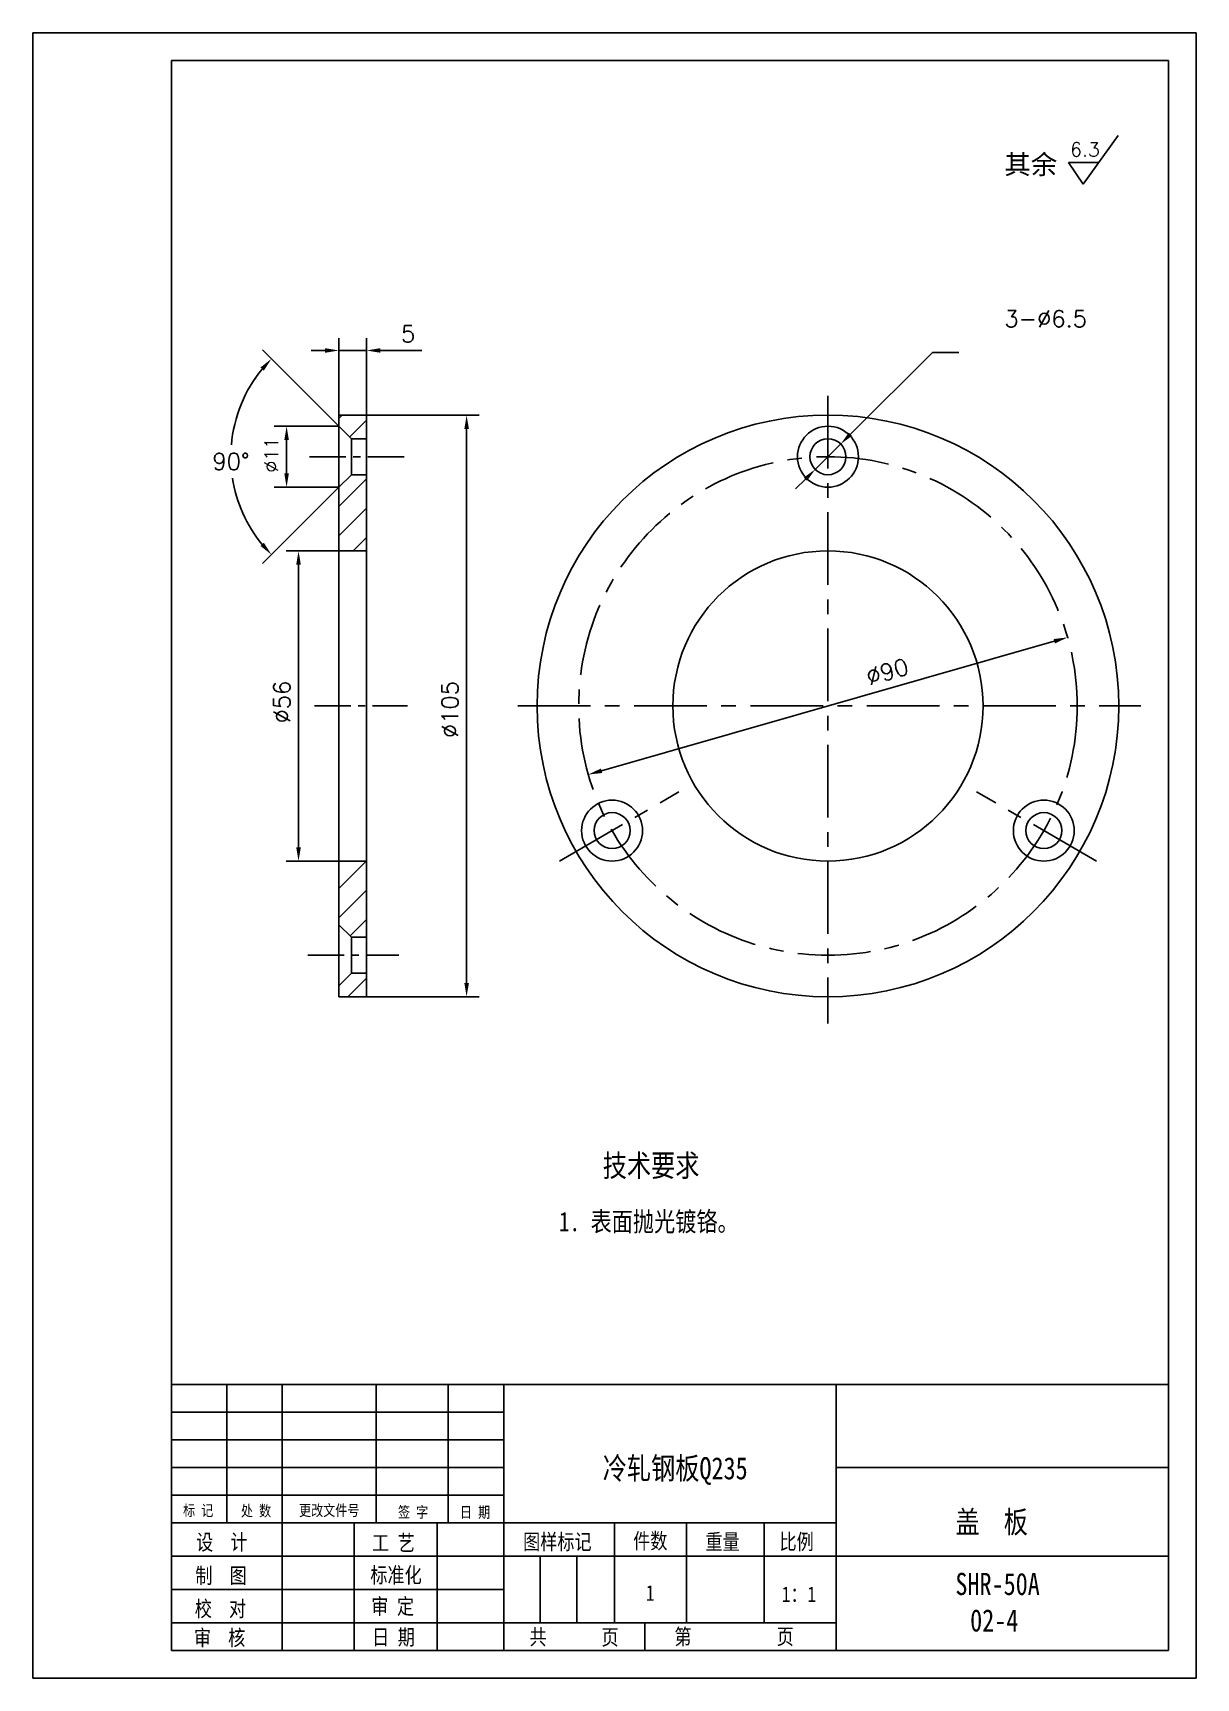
# Model space of a CAD drawing. Extents: x 346 to 556, y 136 to 433.
import ezdxf

# ---------------------------------------------------------------- set-up
doc = ezdxf.new("R2010")
doc.units = 0
doc.header["$LTSCALE"] = 10.5
doc.header["$MEASUREMENT"] = 0
doc.linetypes.add('CENTER', pattern=[2, 1.25, -0.25, 0.25, -0.25])
doc.layers.get('0').update_dxf_attribs({"color": 2, "linetype": 'CONTINUOUS'})
doc.layers.get('DEFPOINTS').update_dxf_attribs({"linetype": 'CONTINUOUS'})
doc.layers.add('PART', color=3, linetype='CONTINUOUS')
doc.layers.add('SMPEN_THICK', color=7, linetype='CONTINUOUS')
doc.styles.add('HZDX', font='', dxfattribs={"width": 0.8, "height": 7.5})
doc.styles.get("Standard").update_dxf_attribs({"font": 'txt.shx', "height": 2.5, "bigfont": 'hzfs.shx'})
doc.styles.get('HZDX').set_extended_font_data('SimSun')
doc.dimstyles.get("Standard").update_dxf_attribs({"dimtxt": 0.18, "dimasz": 0.18, "dimexe": 0.18, "dimexo": 0.0625, "dimgap": 0.09, "dimtad": 0, "dimtih": 1, "dimtoh": 1, "dimdec": 4, "dimzin": 0, "dimdsep": 46, "dimtxsty": 'Standard', "dimcen": 0.09, "dimadec": 0, "dimazin": 0, "dimtfac": 1, "dimtdec": 4, "dimtofl": 0, "dimtmove": 0, "dimatfit": 3, "dimfxl": 1, "dimtolj": 1, "dimtzin": 0, "dimarcsym": 0})

# ---------------------------------------------------------------- blocks, each defined once
blk = doc.blocks.new('*D5')
at = {"color": 2, "linetype": 'ByBlock', "transparency": 16777216}
for p, q in [((401.54, 339.14), (392.01, 339.14)), ((394.26, 336.64), (394.26, 285.64)), ((401.54, 283.14), (392.01, 283.14))]:
    blk.add_line(p, q, dxfattribs=at)
for points in [[(393.84, 336.64), (394.68, 336.64), (394.26, 339.14)], [(393.84, 285.64), (394.68, 285.64), (394.26, 283.14)]]:
    blk.add_solid(points, dxfattribs=at)
at = {"layer": 'DEFPOINTS', "color": 0, "linetype": 'ByBlock', "transparency": 16777216}
for p in [(401.54, 339.14), (394.26, 283.14), (401.54, 283.14)]:
    blk.add_point(p, dxfattribs=at)
at = {"color": 2, "linetype": 'ByBlock', "transparency": 16777216, "insert": (391.26, 311.85), "char_height": 3, "attachment_point": 5, "rotation": 90}
blk.add_mtext('\\A1;∅56', dxfattribs=at)
blk = doc.blocks.new('*D6')
at = {"color": 2, "linetype": 'ByBlock', "transparency": 16777216}
for p, q in [((406.54, 363.64), (426.85, 363.64)), ((424.6, 361.14), (424.6, 261.14)), ((406.54, 258.64), (426.85, 258.64))]:
    blk.add_line(p, q, dxfattribs=at)
for points in [[(424.19, 361.14), (425.02, 361.14), (424.6, 363.64)], [(424.19, 261.14), (425.02, 261.14), (424.6, 258.64)]]:
    blk.add_solid(points, dxfattribs=at)
at = {"layer": 'DEFPOINTS', "color": 0, "linetype": 'ByBlock', "transparency": 16777216}
for p in [(406.54, 363.64), (406.54, 258.64), (424.6, 258.64)]:
    blk.add_point(p, dxfattribs=at)
at = {"color": 2, "linetype": 'ByBlock', "transparency": 16777216, "insert": (421.6, 310.49), "char_height": 3, "attachment_point": 5, "rotation": 90}
blk.add_mtext('\\A1;∅105', dxfattribs=at)
blk = doc.blocks.new('*D7')
at = {"color": 2, "linetype": 'ByBlock', "transparency": 16777216}
for p, q in [((401.54, 363.64), (401.54, 377.57)), ((406.54, 363.64), (406.54, 377.57)), ((399.04, 375.32), (396.54, 375.32)), ((401.54, 375.32), (406.54, 375.32)), ((409.04, 375.32), (416.54, 375.32))]:
    blk.add_line(p, q, dxfattribs=at)
for points in [[(399.04, 375.74), (399.04, 374.91), (401.54, 375.32)], [(409.04, 375.74), (409.04, 374.91), (406.54, 375.32)]]:
    blk.add_solid(points, dxfattribs=at)
at = {"layer": 'DEFPOINTS', "color": 0, "linetype": 'ByBlock', "transparency": 16777216}
for p in [(406.54, 375.32), (401.54, 363.64), (406.54, 363.64)]:
    blk.add_point(p, dxfattribs=at)
at = {"color": 2, "linetype": 'ByBlock', "transparency": 16777216, "insert": (414.04, 378.32), "char_height": 3, "attachment_point": 5}
blk.add_mtext('\\A1;5', dxfattribs=at)
blk = doc.blocks.new('*D8')
at = {"color": 2, "linetype": 'ByBlock', "transparency": 16777216}
for p, q in [((401.54, 361.64), (389.85, 361.64)), ((392.1, 359.14), (392.1, 353.14)), ((401.54, 350.64), (389.85, 350.64))]:
    blk.add_line(p, q, dxfattribs=at)
for points in [[(391.69, 359.14), (392.52, 359.14), (392.1, 361.64)], [(391.69, 353.14), (392.52, 353.14), (392.1, 350.64)]]:
    blk.add_solid(points, dxfattribs=at)
at = {"layer": 'DEFPOINTS', "color": 0, "linetype": 'ByBlock', "transparency": 16777216}
for p in [(401.54, 361.64), (392.1, 350.64), (401.54, 350.64)]:
    blk.add_point(p, dxfattribs=at)
at = {"color": 2, "linetype": 'ByBlock', "transparency": 16777216, "insert": (389.35, 356.48), "char_height": 2.5, "attachment_point": 5, "rotation": 90}
blk.add_mtext('\\A1;∅11', dxfattribs=at)
blk = doc.blocks.new('*D9')
at = {"color": 2, "linetype": 'ByBlock', "transparency": 16777216}
for p, q in [((401.54, 361.64), (387.78, 375.41)), ((401.54, 350.64), (387.78, 336.88))]:
    blk.add_line(p, q, dxfattribs=at)
for start, end in [(140.7329, 175.0888), (188.8837, 219.2671)]:
    blk.add_arc((407.04, 356.14), 25, start, end, dxfattribs=at)
for points in [[(387.38, 372.24), (388, 371.69), (389.37, 373.82)], [(388, 340.6), (387.38, 340.04), (389.37, 338.47)]]:
    blk.add_solid(points, dxfattribs=at)
at = {"layer": 'DEFPOINTS', "color": 0, "linetype": 'ByBlock', "transparency": 16777216}
for p in [(382.9, 362.61), (401.54, 361.64), (403.79, 359.39), (401.54, 350.64), (403.79, 352.89)]:
    blk.add_point(p, dxfattribs=at)
at = {"color": 2, "linetype": 'ByBlock', "transparency": 16777216, "insert": (382.06, 355.28), "char_height": 3, "attachment_point": 5}
blk.add_mtext('\\A1;90°', dxfattribs=at)
blk = doc.blocks.new('*D10')
at = {"color": 2, "linetype": 'ByBlock', "transparency": 16777216}
blk.add_line((448.98, 299.45), (530.7, 322.83), dxfattribs=at)
for points in [[(530.58, 323.23), (530.81, 322.43), (533.1, 323.52)], [(448.86, 299.85), (449.09, 299.05), (446.57, 298.77)]]:
    blk.add_solid(points, dxfattribs=at)
at = {"layer": 'DEFPOINTS', "color": 0, "linetype": 'ByBlock', "transparency": 16777216}
for p in [(533.1, 323.52), (446.57, 298.77)]:
    blk.add_point(p, dxfattribs=at)
at = {"color": 2, "linetype": 'ByBlock', "transparency": 16777216, "insert": (500.56, 317.33), "char_height": 3, "attachment_point": 5, "rotation": 15.9657}
blk.add_mtext('\\A1;∅90', dxfattribs=at)

msp = doc.modelspace()

# ---------------------------------------------------------------- hatches: boundary and pattern name
at = {"layer": 'SMPEN_THICK'}
h = msp.add_hatch(dxfattribs=at)
h.set_pattern_fill('ANSI31', color=256, scale=30, style=0)
h.set_pattern_definition([(45, (-3.9535, 0), (-2.65165, 2.65165), [])])
h.paths.add_polyline_path([(406.54282, 363.64425), (401.54282, 363.64425), (401.54282, 361.64425), (403.81798, 359.39425), (406.54282, 359.39425)])
h.paths.add_polyline_path([(401.54282, 339.14425), (406.54282, 339.14425), (406.54282, 352.89425), (403.81798, 352.89425), (401.54282, 350.64425)])
h.paths.add_polyline_path([(401.54282, 271.64425), (403.81798, 269.39425), (406.54282, 269.39425), (406.54282, 283.14425), (401.54282, 283.14425)])
h.paths.add_polyline_path([(406.54282, 258.64425), (406.54282, 262.89425), (403.81798, 262.89425), (401.54282, 260.64425), (401.54282, 258.64425)])

# ---------------------------------------------------------------- linework, layer by layer
for p, q in [((542.25116, 414.15226), (535.89874, 405.33793)), ((533.29006, 409.25226), (535.89874, 405.33793)), ((538.72775, 409.25226), (533.29006, 409.25226))]:
    msp.add_line(p, q)
at = {"color": 2, "linetype": 'ByBlock'}
for p, q in [((493.90716, 360.20533), (508.6912, 374.95468)), ((487.53573, 353.84885), (492.13732, 358.43964)), ((485.76589, 352.08316), (483.99605, 350.31747))]:
    msp.add_line(p, q, dxfattribs=at)
for points in [[(493.61288, 360.50031), (494.20144, 359.91036), (492.13732, 358.43964)], [(485.47161, 352.37814), (486.06017, 351.78819), (487.53573, 353.84885)]]:
    msp.add_solid(points, dxfattribs=at)
at = {"layer": 'DEFPOINTS', "color": 0, "linetype": 'ByBlock'}
for p in [(492.13732, 358.43964), (487.53573, 353.84885)]:
    msp.add_point(p, dxfattribs=at)
at = {"layer": 'PART', "color": 6, "linetype": 'Continuous'}
for p, q in [((346.30103, 432.65178), (556.30103, 432.65178)), ((556.30103, 432.65178), (556.30103, 135.65178)), ((556.30103, 135.65178), (346.30103, 135.65178))]:
    msp.add_line(p, q, dxfattribs=at)
at = {"layer": 'PART', "color": 5, "linetype": 'Continuous'}
for p, q in [((371.30103, 427.65178), (551.30103, 427.65178)), ((551.30103, 427.65178), (551.30103, 140.65178)), ((371.30103, 188.65178), (371.30103, 140.65178)), ((551.30103, 140.65178), (371.30103, 140.65178))]:
    msp.add_line(p, q, dxfattribs=at)
at = {"layer": 'PART', "linetype": 'Continuous'}
for p, q in [((551.30103, 188.65178), (371.30103, 188.65178)), ((381.30103, 188.65178), (381.30103, 163.65178)), ((391.30103, 188.65178), (391.30103, 140.65178)), ((408.30103, 188.65178), (408.30103, 163.65178)), ((421.30103, 188.65178), (421.30103, 163.65178)), ((431.30103, 188.65178), (431.30103, 140.65178)), ((491.30103, 188.65178), (491.30103, 140.65178)), ((551.30103, 173.65178), (491.30103, 173.65178)), ((404.30103, 163.65178), (404.30103, 140.65178)), ((419.30103, 163.65178), (419.30103, 140.65178)), ((451.30103, 163.65178), (451.30103, 145.65178)), ((464.30103, 163.65178), (464.30103, 145.65178)), ((478.30103, 163.65178), (478.30103, 145.65178)), ((437.90103, 157.65178), (437.90103, 145.65178)), ((444.50103, 157.65178), (444.50103, 145.65178)), ((551.30103, 157.65178), (491.30103, 157.65178)), ((456.7788, 145.65178), (456.7788, 140.65178))]:
    msp.add_line(p, q, dxfattribs=at)
at = {"layer": 'SMPEN_THICK', "color": 6}
msp.add_line((346.30103, 135.65178), (346.30103, 432.65178), dxfattribs=at)
at = {"layer": 'SMPEN_THICK', "color": 5}
msp.add_line((371.30103, 188.65178), (371.30103, 427.65178), dxfattribs=at)
at = {"layer": 'SMPEN_THICK'}
for p, q in [((508.6912, 374.95468), (513.43646, 374.95468)), ((431.30103, 183.65178), (371.30103, 183.65178)), ((431.30103, 178.65178), (371.30103, 178.65178)), ((431.30103, 173.65178), (371.30103, 173.65178)), ((431.30103, 168.65178), (371.30103, 168.65178)), ((491.30103, 163.65178), (371.30103, 163.65178)), ((491.30103, 157.65178), (371.30103, 157.65178)), ((431.30103, 151.65178), (371.30103, 151.65178)), ((491.30103, 145.65178), (371.30103, 145.65178))]:
    msp.add_line(p, q, dxfattribs=at)
at = {"layer": 'SMPEN_THICK', "linetype": 'CENTER'}
for p, q in [((489.83653, 367.11889), (489.83653, 253.85256)), ((433.82932, 311.14425), (546.32529, 311.14425)), ((441.36107, 283.15693), (462.94053, 295.61584)), ((538.31198, 283.15693), (516.6564, 295.65979))]:
    msp.add_line(p, q, dxfattribs=at)
at = {"layer": 'SMPEN_THICK', "color": 4}
for p, q in [((401.54282, 363.64425), (401.54282, 258.64425)), ((401.54282, 363.64425), (406.54282, 363.64425)), ((406.54282, 363.64425), (406.54282, 258.64425)), ((401.54282, 361.64425), (403.79282, 359.39425)), ((403.79282, 359.39425), (406.54282, 359.39425)), ((403.79282, 359.39425), (403.79282, 352.89425)), ((401.54282, 350.64425), (403.79282, 352.89425)), ((403.79282, 352.89425), (406.54282, 352.89425)), ((401.54282, 339.14425), (406.54282, 339.14425)), ((401.54282, 283.14425), (406.54282, 283.14425)), ((401.54282, 271.64425), (403.81798, 269.39425)), ((403.81798, 262.89425), (403.81798, 269.39425)), ((403.81798, 269.39425), (406.54282, 269.39425)), ((401.54282, 260.64425), (403.81798, 262.89425)), ((403.81798, 262.89425), (406.54282, 262.89425)), ((401.54282, 258.64425), (406.54282, 258.64425))]:
    msp.add_line(p, q, dxfattribs=at)
at = {"layer": 'SMPEN_THICK', "linetype": 'CENTER', "ltscale": 0.5}
for p, q in [((396.24416, 356.14425), (413.55023, 356.14425)), ((397.12222, 311.14425), (413.93952, 311.14425)), ((395.94714, 266.14425), (412.36218, 266.14425))]:
    msp.add_line(p, q, dxfattribs=at)
at = {"layer": 'SMPEN_THICK', "color": 4}
for centre, radius in [((489.83653, 311.14425), 52.5), ((489.83653, 356.14425), 5.5), ((489.83653, 356.14425), 3.25), ((489.83653, 311.14425), 28), ((450.86538, 288.64425), 5.5), ((528.80767, 288.64425), 5.5), ((450.86538, 288.64425), 3.25), ((528.80767, 288.64425), 3.25)]:
    msp.add_circle(centre, radius, dxfattribs=at)
at = {"layer": 'SMPEN_THICK', "linetype": 'CENTER'}
msp.add_circle((489.83653, 311.14425), 45, dxfattribs=at)

# ---------------------------------------------------------------- texts
msp.add_text('6.3', height=2.5).set_placement((533.56217, 410.36605))
at = {"color": 2, "linetype": 'ByBlock', "attachment_point": 5}
for s, insert, char_height in [('\\f仿宋_GB2312|b0|i0|c134|p49;其余', (526.45373, 408.71834), 3.5), ('3-∅6.5', (529.15039, 381.05429), 3)]:
    msp.add_mtext(s, dxfattribs=dict(at, insert=insert, char_height=char_height))
at = {"layer": 'SMPEN_THICK', "style": 'HZDX', "width": 0.8}
for s, height, p in [('技术要求', 4, (449.17699, 226.18717)), ('1. 表面抛光镀铬。', 3.5, (441.27009, 216.30929)), ('冷轧钢板Q235', 4, (449.17699, 171.52958)), ('标 记', 2, (373.41785, 164.92232)), ('处 数', 2, (383.86005, 164.85827)), ('更改文件号', 2, (394.34956, 164.92321)), ('签 字', 2, (412.21354, 164.61907)), ('日 期', 2, (423.40237, 164.59729)), ('盖  板', 4, (512.849, 161.84234)), ('设  计', 2.835, (375.77433, 158.77083)), ('工 艺', 2.835, (407.51607, 158.64147)), ('图样标记', 2.835, (434.79808, 158.83978)), ('件数', 2.835, (454.66907, 158.9884)), ('重量', 2.835, (467.70016, 158.84021)), ('比例', 2.835, (481.08575, 158.8587)), ('制  图', 2.835, (375.62607, 152.73889)), ('标准化', 2.835, (407.21955, 152.85028)), ('SHR-50A', 4, (512.849, 150.64742)), ('1', 2.835, (456.98895, 149.60525)), ('1：1', 2.835, (481.51117, 149.37034)), ('校  对', 2.835, (375.5242, 146.76006)), ('审 定', 2.835, (407.3863, 147.1886)), ('02-4', 4, (515.50899, 144.06217)), ('审  核', 2.835, (375.37594, 141.5272)), ('日 期', 2.835, (407.52232, 141.63192)), ('共', 2.835, (435.95104, 141.68389)), ('页', 2.835, (448.95902, 141.61904)), ('第', 2.835, (462.11868, 141.72086)), ('页', 2.835, (480.58402, 141.72086))]:
    msp.add_text(s, height=height, dxfattribs=at).set_placement(p)

# ---------------------------------------------------------------- dimensions: what is measured, and where the dimension line sits
at = {"layer": 'SMPEN_THICK'}
dim = msp.add_linear_dim(base=(406.54282, 375.32451), p1=(401.54282, 363.64425), p2=(406.54282, 363.64425), dimstyle='Standard', override={"dimtxt": 5, "dimasz": 2.5, "dimexe": 2.25, "dimexo": 0, "dimgap": 1.5, "dimtad": 1, "dimtih": 0, "dimtoh": 0, "dimzin": 8, "dimclrd": 2, "dimclre": 2, "dimclrt": 2, "dimtm": 0.115, "dimtfac": 0.66667, "dimtofl": 1, "dimatfit": 1, "dimtvp": 5, "dimtzin": 8}, dxfattribs=at)
dim.commit()
dim.dimension.update_dxf_attribs({"geometry": '*D7', "text_midpoint": (414.04282, 375.32451), "dimtype": 160})
dim = msp.add_angular_dim_2l(base=(382.89868, 362.61365), line1=((401.54282, 350.64425), (403.79282, 352.89425)), line2=((401.54282, 361.64425), (403.79282, 359.39425)), dimstyle='Standard', override={"dimtxt": 5, "dimasz": 2.5, "dimexe": 2.25, "dimexo": 0, "dimgap": 1.5, "dimtad": 1, "dimtoh": 0, "dimdec": 0, "dimzin": 8, "dimclrd": 2, "dimclre": 2, "dimclrt": 2, "dimazin": 2, "dimtm": 0.115, "dimtfac": 0.66667, "dimtdec": 0, "dimtofl": 1, "dimatfit": 1, "dimtvp": 5, "dimtzin": 8}, dxfattribs=at)
dim.commit()
dim.dimension.update_dxf_attribs({"geometry": '*D9', "text_midpoint": (382.06177, 355.28417), "dimtype": 162})
for base, p1, p2, picture, middle in [((424.60461, 258.64425), (406.54282, 363.64425), (406.54282, 258.64425), '*D6', (424.60461, 310.48572)), ((392.10327, 350.64425), (401.54282, 361.64425), (401.54282, 350.64425), '*D8', (392.10327, 356.47513)), ((394.26023, 283.14425), (401.54282, 339.14425), (401.54282, 283.14425), '*D5', (394.26023, 311.85105))]:
    dim = msp.add_linear_dim(base=base, p1=p1, p2=p2, angle=90, text='%%c<>', dimstyle='Standard', override={"dimtxt": 5, "dimasz": 2.5, "dimexe": 2.25, "dimexo": 0, "dimgap": 1.5, "dimtad": 1, "dimtih": 0, "dimtoh": 0, "dimzin": 8, "dimclrd": 2, "dimclre": 2, "dimclrt": 2, "dimtm": 0.115, "dimtfac": 0.66667, "dimtofl": 1, "dimatfit": 1, "dimtvp": 5, "dimtzin": 8}, dxfattribs=at)
    dim.commit()
    dim.dimension.update_dxf_attribs({"geometry": picture, "text_midpoint": middle, "dimtype": 160})
dim = msp.add_diameter_dim_2p(p1=(446.57234, 298.76645), p2=(533.10071, 323.52205), dimstyle='Standard', override={"dimtxt": 5, "dimasz": 2.5, "dimexe": 2.25, "dimexo": 0, "dimgap": 1.5, "dimtad": 1, "dimtih": 0, "dimtoh": 0, "dimzin": 8, "dimclrd": 2, "dimclre": 2, "dimclrt": 2, "dimtm": 0.115, "dimtfac": 0.66667, "dimtofl": 1, "dimatfit": 1, "dimtvp": 5, "dimtzin": 8}, dxfattribs=at)
dim.commit()
dim.dimension.update_dxf_attribs({"geometry": '*D10', "text_midpoint": (501.38807, 314.44912), "dimtype": 163})

doc.saveas('drawing.dxf')
